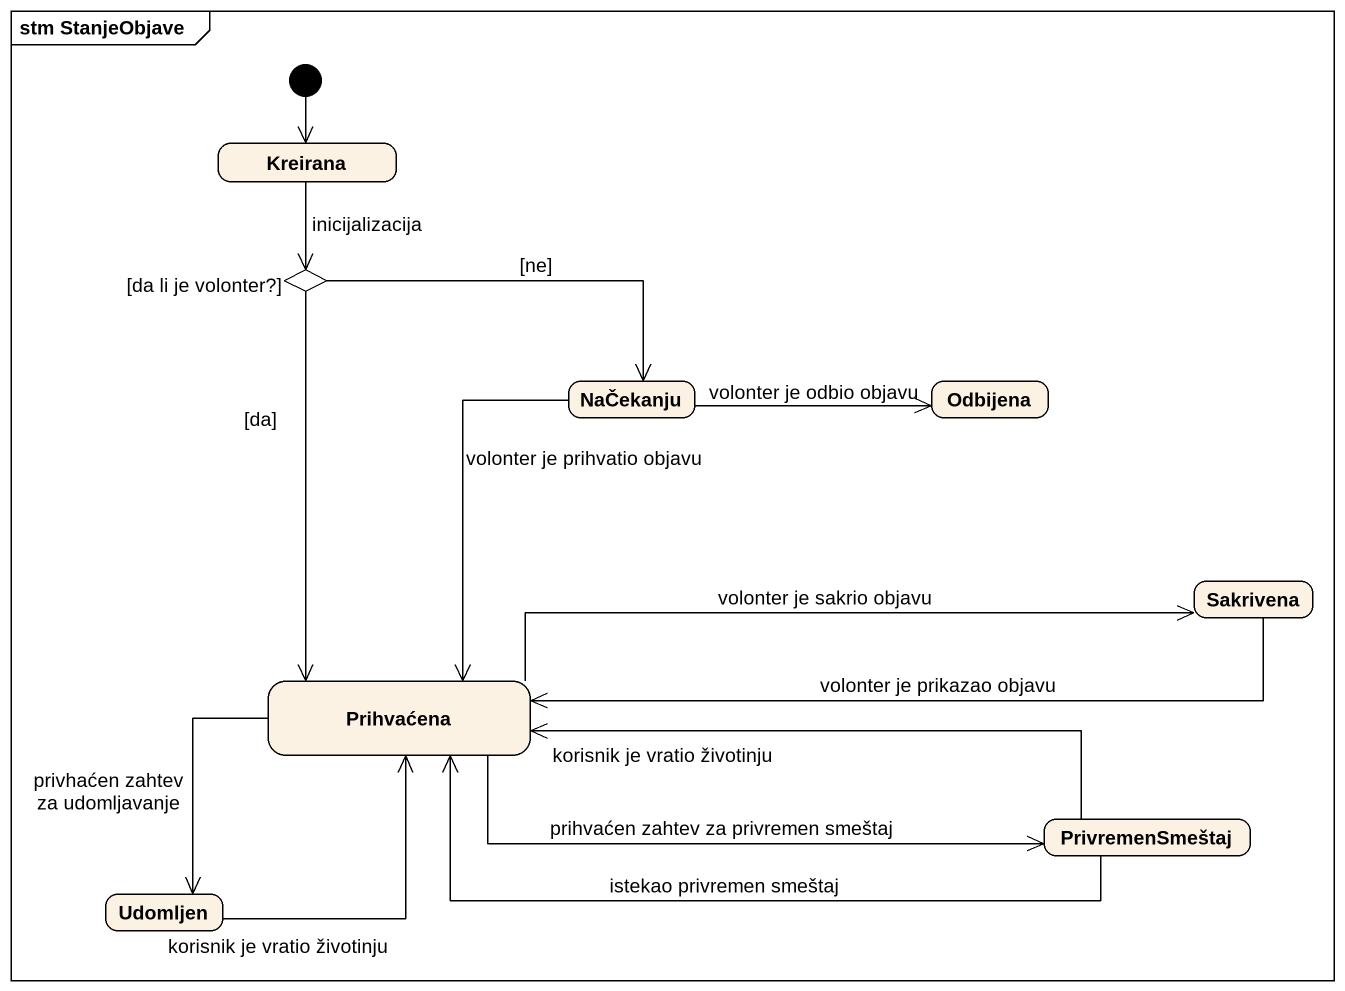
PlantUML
@startuml
mainframe stm StanjeObjave
hide empty description
state Kreirana
state "[da li je volonter?]" as da_li_je_volonter <<choice>>
state NaČekanju
state Odbijena
state Sakrivena
state Prihvaćena
state PrivremenSmeštaj
state Udomljen
[*] --> Kreirana
Kreirana --> da_li_je_volonter : inicijalizacija
da_li_je_volonter -right-> NaČekanju : [ne]
da_li_je_volonter --> Prihvaćena : [da]
NaČekanju -right-> Odbijena : volonter je odbio objavu
NaČekanju --> Prihvaćena : volonter je prihvatio objavu
Sakrivena -left-> Prihvaćena : volonter je prikazao objavu
Prihvaćena -right-> Sakrivena : volonter je sakrio objavu
Prihvaćena -right-> PrivremenSmeštaj : prihvaćen zahtev za privremen smeštaj
Prihvaćena --> Udomljen : privhaćen zahtev za udomljavanje
PrivremenSmeštaj -left-> Prihvaćena : korisnik je vratio životinju
PrivremenSmeštaj -left-> Prihvaćena : istekao privremen smeštaj
Udomljen -up-> Prihvaćena : korisnik je vratio životinju
@enduml
